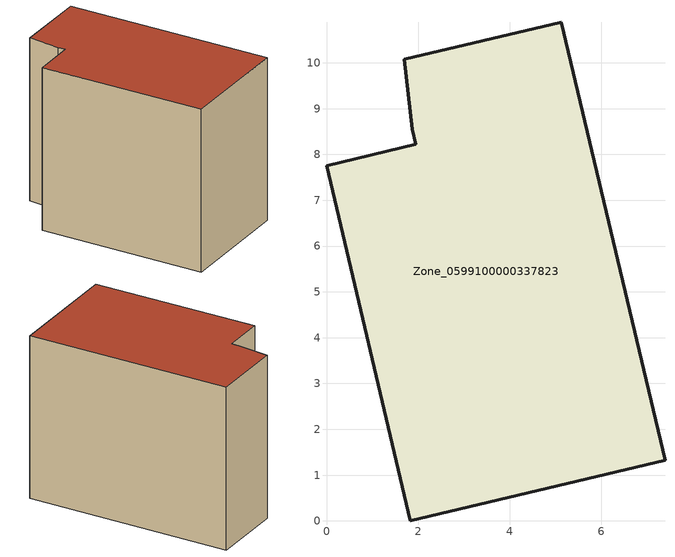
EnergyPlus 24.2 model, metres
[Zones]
Zone_0599100000337823
 floor ground (C_G): 1.7,10.08 5.12,10.89 7.39,1.32 1.83,0 0,7.75 1.95,8.22 1.87,8.55 z0
 wall outside (C_F): 1.83,0 7.39,1.32 5.12,10.89 1.7,10.08 1.87,8.55 1.95,8.22 0,7.75 1.83,0 z0:7.92
 roof outside (C_R): 5.12,10.89 1.7,10.08 1.87,8.55 1.95,8.22 0,7.75 1.83,0 7.39,1.32 z7.92
[BUILDING]
Pand.0599100000337823: North Axis=0; Terrain=City; Loads Convergence Tolerance Value=0.04; Temperature Convergence Tolerance Value=0.4; Solar Distribution=FullExterior; Maximum Number of Warmup Days=25; Minimum Number of Warmup Days=1
[Site:Location]
Rotterdam.The.Hague.AP_ZH_NLD Design_Conditions: Latitude=51.96; Longitude=4.45; Time Zone=1; Elevation=-4.5
[SITE:GROUNDTEMPERATURE:BUILDINGSURFACE]
18, 18, 18, 18, 18, 18, 18, 18, 18, 18, 18, 18
[MATERIAL] Thermal Absorptance=0.9; Solar Absorptance=0.7; Visible Absorptance=0.7
Name | Roughness | Thickness | Conductivity | Density | Specific Heat
G.TI.1975-1991 | MediumSmooth | 0.15 | 0.288461 | 540 | 1210
F.TI.1975-1991 | Rough | 0.3 | 0.230769 | 1920 | 840
R.TI.1975-1991 | MediumRough | 0.2 | 0.153846 | 1500 | 1000
[CONSTRUCTION]
C_G: G.TI.1975-1991
C_F: F.TI.1975-1991
C_R: R.TI.1975-1991
[ZONE]
Zone_0599100000337823: Type=1; Multiplier=1; Ceiling Height=Autocalculate; Volume=Autocalculate; Floor Area=autocalculate; Part of Total Floor Area=Yes
[ZONEINFILTRATION:DESIGNFLOWRATE]
Infil_Zone_0599100000337823: Zone or ZoneList or Space or SpaceList=Zone_0599100000337823; Schedule=AlwaysOn; Design Flow Rate Calculation Method=Flow/Area; Flow Rate per Floor Area=0.003; Constant Term Coefficient=1; Temperature Term Coefficient=0; Velocity Term Coefficient=0; Velocity Squared Term Coefficient=0
[HVACTEMPLATE:ZONE:IDEALLOADSAIRSYSTEM]
Zone_0599100000337823: Maximum Heating Supply Air Temperature=50; Minimum Cooling Supply Air Temperature=13; Maximum Heating Supply Air Humidity Ratio=0.0156; Minimum Cooling Supply Air Humidity Ratio=0.0077; Heating Limit=NoLimit; Cooling Limit=NoLimit; Dehumidification Control Type=ConstantSensibleHeatRatio; Cooling Sensible Heat Ratio=0.7; Dehumidification Setpoint=60; Humidification Control Type=None; Humidification Setpoint=30; Outdoor Air Method=None; Outdoor Air Flow Rate per Person=0.00944; Outdoor Air Flow Rate per Zone Floor Area=0; Outdoor Air Flow Rate per Zone=0; Demand Controlled Ventilation Type=None; Outdoor Air Economizer Type=NoEconomizer; Heat Recovery Type=None; Sensible Heat Recovery Effectiveness=0.7; Latent Heat Recovery Effectiveness=0.65
[ZONECONTROL:THERMOSTAT]
ThermostatControl_Zone_0599100000337823: Zone or ZoneList=Zone_0599100000337823; Control Type Schedule=DualSetpointControlType; Control 1=Thermostat_Zone_0599100000337823; Temperature Difference Between Cutout And Setpoint=0
[THERMOSTATSETPOINT:DUALSETPOINT]
Thermostat_Zone_0599100000337823: Heating Setpoint Temperature Schedule=HeatingSetpoint_Zone_0599100000337823; Cooling Setpoint Temperature Schedule=CoolingSetpoint_Zone_0599100000337823
[SCHEDULE:COMPACT]
HeatingSetpoint_Zone_0599100000337823: Through: 12/31, For: AllDays, Until: 24:00, 21
CoolingSetpoint_Zone_0599100000337823: Through: 12/31, For: AllDays, Until: 24:00, 24
DualSetpointControlType: Through: 12/31, For: AllDays, Until: 24:00, 4
AlwaysOn: Through: 12/31, For: AllDays, Until: 24:00, 1
